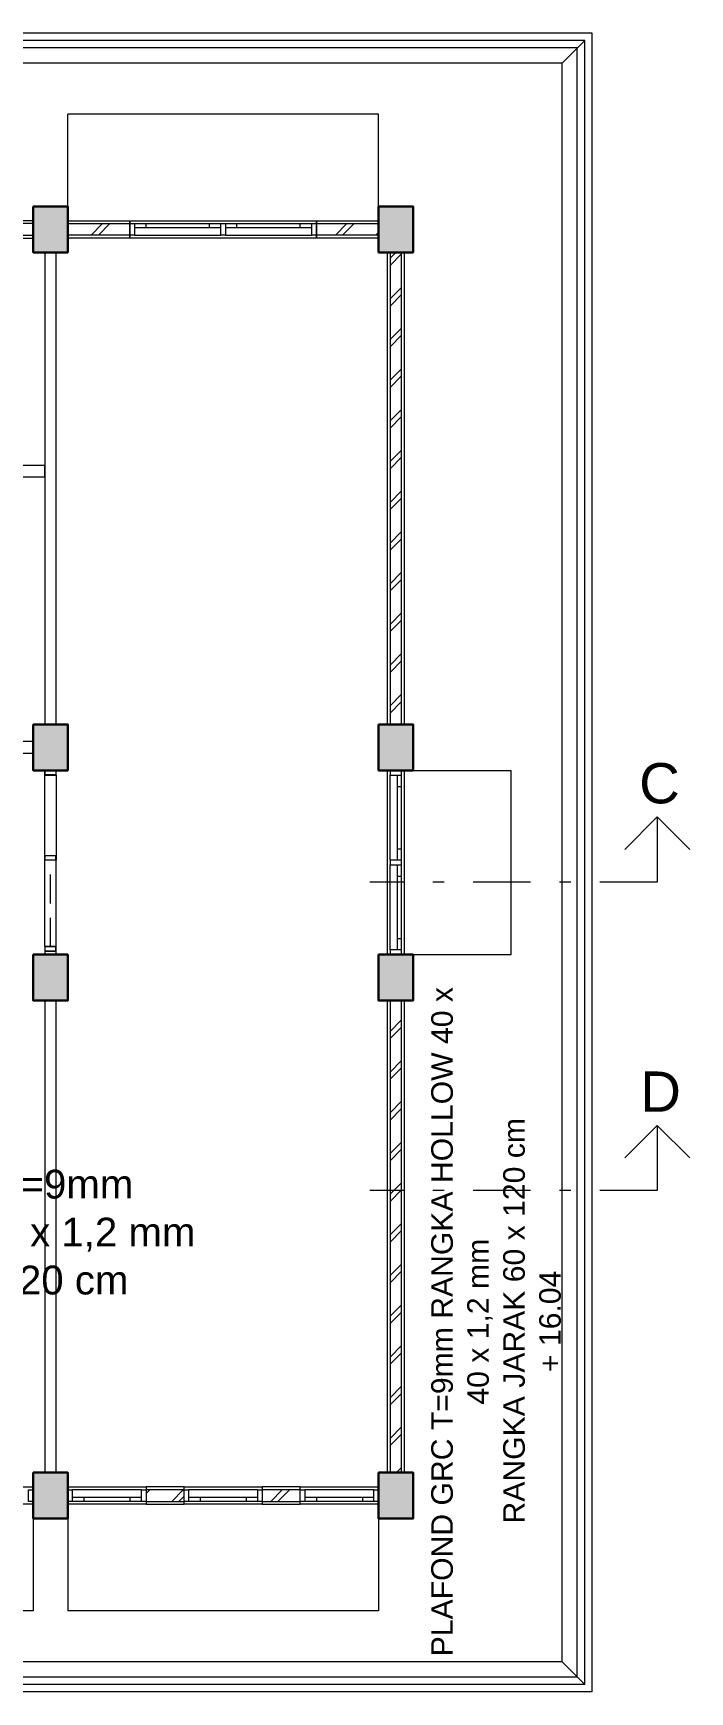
# Model space of a CAD drawing. Header units: millimetres. Extents: x -11 to 1625, y -267 to 180.
# Drawn here: x 931.02 to 936.72, y -181.23 to -166.82 of the extents above; entities that cross this region are included whole.
import ezdxf

# ---------------------------------------------------------------- set-up
doc = ezdxf.new("R2010")
doc.units = ezdxf.units.MM
doc.linetypes.add('DASHDOT', pattern=[1, 0.5, -0.25, 0, -0.25])
doc.linetypes.add('HIDDEN', pattern=[0.375, 0.25, -0.125])
for name, color, linetype, lineweight in [('ars', 11, 'Continuous', 5), ('atap', 7, 'Continuous', 20), ('dinding', 5, 'Continuous', 15), ('KOLOM', 1, 'Continuous', 30), ('kus', 63, 'Continuous', 15), ('lan', 7, 'Continuous', 15), ('not', 7, 'Continuous', 20), ('PARTISI', 190, 'Continuous', 9), ('sol kol', 8, 'Continuous', 0)]:
    doc.layers.add(name, color=color, linetype=linetype, lineweight=lineweight)
doc.styles.get("Standard").update_dxf_attribs({"font": 'ARIALUNI.TTF'})
pattern_1 = [(45, (923.1706, -179.72142), (-0.1767767, 0.1767767), []), (45, (923.2331, -179.72142), (-0.1767767, 0.1767767), [])]
pattern_2 = [(45, (554.28823, -305.39086), (-0.1767767, 0.1767767), []), (45, (554.35073, -305.39086), (-0.1767767, 0.1767767), [])]

# ---------------------------------------------------------------- blocks, each defined once
blk = doc.blocks.new('K1')
at = {"layer": 'KOLOM'}
blk.add_lwpolyline([(0.2, 0.15), (-0.2, 0.15), (-0.2, -0.15), (0.2, -0.15), (0.2, 0.15)], dxfattribs=at)

msp = doc.modelspace()

# ---------------------------------------------------------------- hatches: boundary and pattern name
at = {"layer": 'ars'}
h = msp.add_hatch(dxfattribs=at)
h.set_pattern_fill('TEMBOK', color=256, scale=0.25)
h.set_pattern_definition([(45, (921.3656, -181.09642), (-0.1767767, 0.1767767), []), (45, (921.4281, -181.09642), (-0.1767767, 0.1767767), [])])
h.paths.add_polyline_path([(931.020599, -168.4714227), (929.940599, -168.4714227), (929.940599, -168.5714227), (931.020599, -168.5714227)])
h = msp.add_hatch(dxfattribs=at)
h.set_pattern_fill('TEMBOK', color=256, scale=0.25)
h.set_pattern_definition(pattern_2)
h.paths.add_polyline_path([(931.860599, -168.5714227), (931.320599, -168.5714227), (931.320599, -168.4714227), (931.860599, -168.4714227)])
h = msp.add_hatch(dxfattribs=at)
h.set_pattern_fill('TEMBOK', color=256, scale=0.25)
h.set_pattern_definition(pattern_2)
h.paths.add_polyline_path([(934.020599, -168.5714227), (933.480599, -168.5714227), (933.480599, -168.4714227), (934.020599, -168.4714227)])
h = msp.add_hatch(dxfattribs=at)
h.set_pattern_fill('TEMBOK', color=256, scale=0.25)
h.set_pattern_definition(pattern_1)
h.paths.add_polyline_path([(934.220599, -172.8214227), (934.220599, -168.7214227), (934.120599, -168.7214227), (934.120599, -172.8214227)])
h = msp.add_hatch(dxfattribs=at)
h.set_pattern_fill('TEMBOK', color=256, scale=0.25)
h.set_pattern_definition(pattern_1)
h.paths.add_polyline_path([(934.220599, -179.3214227), (934.220599, -175.2214227), (934.120599, -175.2214227), (934.120599, -179.3214227)])
h = msp.add_hatch(dxfattribs=at)
h.set_pattern_fill('TEMBOK', color=256, scale=0.25)
h.set_pattern_definition([(45, (927.8706, -181.09642), (-0.176777, 0.176777), []), (45, (927.9331, -181.09642), (-0.176777, 0.176777), [])])
h.paths.add_polyline_path([(932.330599, -179.4714227), (932.000599, -179.4714227), (932.000599, -179.5714227), (932.330599, -179.5714227)])
h = msp.add_hatch(dxfattribs=at)
h.set_pattern_fill('TEMBOK', color=256, scale=0.25)
h.set_pattern_definition([(45, (928.7306, -181.09642), (-0.176777, 0.176777), []), (45, (928.7931, -181.09642), (-0.176777, 0.176777), [])])
h.paths.add_polyline_path([(933.340599, -179.4714227), (933.010599, -179.4714227), (933.010599, -179.5714227), (933.340599, -179.5714227)])
at = {"layer": 'sol kol'}
for points in [[(931.020599, -168.3214227), (931.020599, -168.7214227), (931.320599, -168.7214227), (931.320599, -168.3214227)], [(934.020599, -168.3214227), (934.020599, -168.7214227), (934.320599, -168.7214227), (934.320599, -168.3214227)], [(931.020599, -172.8214227), (931.020599, -173.2214227), (931.320599, -173.2214227), (931.320599, -172.8214227)], [(934.020599, -172.8214227), (934.020599, -173.2214227), (934.320599, -173.2214227), (934.320599, -172.8214227)], [(931.020599, -174.8214227), (931.020599, -175.2214227), (931.320599, -175.2214227), (931.320599, -174.8214227)], [(934.020599, -174.8214227), (934.020599, -175.2214227), (934.320599, -175.2214227), (934.320599, -174.8214227)], [(931.020599, -179.3214227), (931.020599, -179.7214227), (931.320599, -179.7214227), (931.320599, -179.3214227)], [(934.020599, -179.3214227), (934.020599, -179.7214227), (934.320599, -179.7214227), (934.320599, -179.3214227)]]:
    msp.add_hatch(color=256, dxfattribs=at).paths.add_polyline_path(points)

# ---------------------------------------------------------------- linework, layer by layer
at = {"layer": 'ars'}
for points in [[(931.020599, -168.4714227), (929.940599, -168.4714227), (929.940599, -168.5714227), (931.020599, -168.5714227)], [(931.860599, -168.5714227), (931.320599, -168.5714227), (931.320599, -168.4714227), (931.860599, -168.4714227)], [(934.020599, -168.5714227), (933.480599, -168.5714227), (933.480599, -168.4714227), (934.020599, -168.4714227)], [(934.220599, -172.8214227), (934.220599, -168.7214227), (934.120599, -168.7214227), (934.120599, -172.8214227)], [(934.220599, -179.3214227), (934.220599, -175.2214227), (934.120599, -175.2214227), (934.120599, -179.3214227)], [(932.330599, -179.4714227), (932.000599, -179.4714227), (932.000599, -179.5714227), (932.330599, -179.5714227)], [(933.340599, -179.4714227), (933.010599, -179.4714227), (933.010599, -179.5714227), (933.340599, -179.5714227)]]:
    msp.add_lwpolyline(points, close=True, dxfattribs=at)
at = {"layer": 'atap', "linetype": 'Continuous'}
for p, q in [((935.6141612, -167.0778606), (935.8115798, -166.880442)), ((935.6141612, -180.9649849), (935.8115798, -181.1624035))]:
    msp.add_line(p, q, dxfattribs=at)
for points in [[(935.8750375, -166.8169842), (918.4661605, -166.8169842)], [(935.8750375, -181.2258612), (935.8750375, -166.8169842)], [(935.8115798, -166.880442), (918.5296183, -166.880442)], [(935.7465798, -166.945442), (918.5946183, -166.945442)], [(935.7465798, -181.0974035), (935.7465798, -166.945442)], [(935.8115798, -181.1624035), (935.8115798, -166.880442)], [(935.6141612, -167.0778606), (918.7270368, -167.0778606)], [(935.6141612, -180.9649849), (935.6141612, -167.0778606)], [(935.6141612, -180.9649849), (918.7270368, -180.9649849)], [(935.7465798, -181.0974035), (918.5946183, -181.0974035)], [(935.8750375, -181.2258612), (918.4661605, -181.2258612)], [(935.8115798, -181.1624035), (918.5296183, -181.1624035)]]:
    msp.add_lwpolyline(points, dxfattribs=at)
at = {"layer": 'dinding'}
for points in [[(931.020599, -168.4464227), (929.940599, -168.4464227), (929.940599, -168.5964227), (931.020599, -168.5964227)], [(931.860599, -168.5964227), (931.320599, -168.5964227), (931.320599, -168.4464227), (931.860599, -168.4464227)], [(934.020599, -168.5964227), (933.480599, -168.5964227), (933.480599, -168.4464227), (934.020599, -168.4464227)], [(934.245599, -172.8214227), (934.245599, -168.7214227), (934.095599, -168.7214227), (934.095599, -172.8214227)], [(934.245599, -179.3214227), (934.245599, -175.2214227), (934.095599, -175.2214227), (934.095599, -179.3214227)], [(932.330599, -179.4464227), (932.000599, -179.4464227), (932.000599, -179.5964227), (932.330599, -179.5964227)], [(933.340599, -179.4464227), (933.010599, -179.4464227), (933.010599, -179.5964227), (933.340599, -179.5964227)]]:
    msp.add_lwpolyline(points, close=True, dxfattribs=at)
at = {"layer": 'kus'}
for p, q in [((931.900599, -168.4714227), (932.650599, -168.4714227)), ((931.900599, -168.5064227), (932.650599, -168.5064227)), ((931.900599, -168.5714227), (932.650599, -168.5714227)), ((932.000599, -168.5064227), (932.000599, -168.4714227)), ((932.550599, -168.5064227), (932.550599, -168.4714227)), ((932.690599, -168.4714227), (933.440599, -168.4714227)), ((932.690599, -168.5064227), (933.440599, -168.5064227)), ((932.690599, -168.5714227), (933.440599, -168.5714227)), ((932.790599, -168.5064227), (932.790599, -168.4714227)), ((933.340599, -168.5064227), (933.340599, -168.4714227)), ((931.120599, -173.9614227), (931.120599, -173.2614227)), ((931.220599, -173.2614227), (931.220599, -173.9614227)), ((934.120599, -174.0014227), (934.120599, -173.2614227)), ((934.185599, -174.0014227), (934.185599, -173.2614227)), ((934.220599, -174.0014227), (934.220599, -173.2614227)), ((934.185599, -173.3614227), (934.220599, -173.3614227)), ((934.185599, -173.9014227), (934.220599, -173.9014227)), ((931.120599, -174.7514227), (931.120599, -174.0014227)), ((931.220599, -174.7514227), (931.220599, -174.0014227)), ((934.120599, -174.7814227), (934.120599, -174.0414227)), ((934.185599, -174.7814227), (934.185599, -174.0414227)), ((934.220599, -174.7814227), (934.220599, -174.0414227)), ((934.185599, -174.1414227), (934.220599, -174.1414227)), ((934.185599, -174.6814227), (934.220599, -174.6814227)), ((931.960599, -179.4714227), (931.360599, -179.4714227)), ((932.970599, -179.4714227), (932.370599, -179.4714227)), ((933.980599, -179.4714227), (933.380599, -179.4714227)), ((931.960599, -179.5364227), (931.360599, -179.5364227)), ((931.960599, -179.5714227), (931.360599, -179.5714227)), ((931.460599, -179.5364227), (931.460599, -179.5714227)), ((931.860599, -179.5364227), (931.860599, -179.5714227)), ((932.970599, -179.5364227), (932.370599, -179.5364227)), ((932.970599, -179.5714227), (932.370599, -179.5714227)), ((932.470599, -179.5364227), (932.470599, -179.5714227)), ((932.870599, -179.5364227), (932.870599, -179.5714227)), ((933.980599, -179.5364227), (933.380599, -179.5364227)), ((933.980599, -179.5714227), (933.380599, -179.5714227)), ((933.480599, -179.5364227), (933.480599, -179.5714227)), ((933.880599, -179.5364227), (933.880599, -179.5714227))]:
    msp.add_line(p, q, dxfattribs=at)
at = {"layer": 'kus', "linetype": 'HIDDEN'}
msp.add_line((931.170599, -174.7514227), (931.170599, -174.0014227), dxfattribs=at)
at = {"layer": 'kus'}
for points in [[(931.860599, -168.4714227), (931.900599, -168.4714227), (931.900599, -168.5714227), (931.860599, -168.5714227)], [(932.650599, -168.4714227), (932.690599, -168.4714227), (932.690599, -168.5714227), (932.650599, -168.5714227)], [(933.440599, -168.4714227), (933.480599, -168.4714227), (933.480599, -168.5714227), (933.440599, -168.5714227)], [(931.180599, -173.266311), (931.180599, -173.2614227), (931.1820513, -173.2614227), (931.220599, -173.2614227), (931.220599, -173.2214227), (931.120599, -173.2214227), (931.120599, -173.2614227), (931.177093, -173.2614227), (931.1788518, -173.266311)], [(931.122599, -173.2594227), (931.122599, -173.2234227), (931.218599, -173.2234227), (931.218599, -173.2594227)], [(934.220599, -173.2614227), (934.220599, -173.2214227), (934.120599, -173.2214227), (934.120599, -173.2614227)], [(931.180599, -173.9565344), (931.180599, -173.9614227), (931.1820513, -173.9614227), (931.220599, -173.9614227), (931.220599, -174.0014227), (931.120599, -174.0014227), (931.120599, -173.9614227), (931.177093, -173.9614227), (931.1788518, -173.9565344)], [(931.122599, -173.9634227), (931.122599, -173.9994227), (931.218599, -173.9994227), (931.218599, -173.9634227)], [(934.220599, -174.0414227), (934.220599, -174.0014227), (934.120599, -174.0014227), (934.120599, -174.0414227)], [(931.120599, -174.7514227), (931.120599, -174.7914227), (931.220599, -174.7914227), (931.220599, -174.7514227)], [(931.122599, -174.7534227), (931.122599, -174.7894227), (931.218599, -174.7894227), (931.218599, -174.7534227)], [(934.220599, -174.8214227), (934.220599, -174.7814227), (934.120599, -174.7814227), (934.120599, -174.8214227)], [(931.020599, -179.5714227), (930.980599, -179.5714227), (930.980599, -179.4714227), (931.020599, -179.4714227)], [(931.360599, -179.5714227), (931.320599, -179.5714227), (931.320599, -179.4714227), (931.360599, -179.4714227)], [(932.000599, -179.5714227), (931.960599, -179.5714227), (931.960599, -179.4714227), (932.000599, -179.4714227)], [(932.370599, -179.5714227), (932.330599, -179.5714227), (932.330599, -179.4714227), (932.370599, -179.4714227)], [(933.010599, -179.5714227), (932.970599, -179.5714227), (932.970599, -179.4714227), (933.010599, -179.4714227)], [(933.380599, -179.5714227), (933.340599, -179.5714227), (933.340599, -179.4714227), (933.380599, -179.4714227)], [(934.020599, -179.5714227), (933.980599, -179.5714227), (933.980599, -179.4714227), (934.020599, -179.4714227)]]:
    msp.add_lwpolyline(points, close=True, dxfattribs=at)
at = {"layer": 'lan'}
for p, q in [((931.320599, -168.3214227), (931.320599, -167.5214227)), ((934.020599, -168.3214227), (934.020599, -167.5214227)), ((934.320599, -173.2214227), (935.170599, -173.2214227)), ((935.170599, -174.8214227), (935.170599, -173.2214227)), ((936.440723, -173.6257757), (936.1578802, -173.9086184)), ((936.440723, -173.6257757), (936.440723, -174.1914611)), ((936.440723, -173.6257757), (936.7235657, -173.9086184)), ((934.320599, -174.8214227), (935.170599, -174.8214227)), ((936.440723, -176.3049079), (936.1578802, -176.5877506)), ((936.440723, -176.3049079), (936.440723, -176.8705933)), ((936.440723, -176.3049079), (936.7235657, -176.5877506)), ((931.020599, -179.7214227), (931.020599, -180.5214227)), ((931.320599, -179.7214227), (931.320599, -180.5214227)), ((934.020599, -179.7214227), (934.020599, -180.5214227))]:
    msp.add_line(p, q, dxfattribs=at)
for points in [[(934.020599, -167.5214227), (931.320599, -167.5214227)], [(931.020599, -180.5214227), (928.320599, -180.5214227)], [(934.020599, -180.5214227), (931.320599, -180.5214227)]]:
    msp.add_lwpolyline(points, dxfattribs=at)
for points in [[(931.860599, -168.4464227), (933.480599, -168.4464227), (933.480599, -168.5964227), (931.860599, -168.5964227)], [(934.245599, -174.8214227), (934.245599, -173.2214227), (934.095599, -173.2214227), (934.095599, -174.8214227)], [(931.020599, -179.5964227), (930.340599, -179.5964227), (930.340599, -179.4464227), (931.020599, -179.4464227)], [(932.000599, -179.5964227), (931.320599, -179.5964227), (931.320599, -179.4464227), (932.000599, -179.4464227)], [(933.010599, -179.5964227), (932.330599, -179.5964227), (932.330599, -179.4464227), (933.010599, -179.4464227)], [(934.020599, -179.5964227), (933.340599, -179.5964227), (933.340599, -179.4464227), (934.020599, -179.4464227)]]:
    msp.add_lwpolyline(points, close=True, dxfattribs=at)
at = {"layer": 'not', "linetype": 'DASHDOT'}
for p, q in [((936.440723, -174.1914611), (933.9434476, -174.1914611)), ((936.440723, -176.8705933), (933.9434476, -176.8705933))]:
    msp.add_line(p, q, dxfattribs=at)
at = {"layer": 'PARTISI'}
for points in [[(931.120599, -172.8214228), (931.220599, -172.8214228), (931.220599, -168.7214227), (931.120599, -168.7214227)], [(929.100599, -170.6714227), (931.120599, -170.6714227), (931.120599, -170.5714227), (929.100599, -170.5714227)], [(930.680599, -173.0714227), (931.020599, -173.0714227), (931.020599, -172.9714227), (930.680599, -172.9714227)], [(931.120599, -174.8214227), (931.220599, -174.8214227), (931.220599, -174.7914227), (931.120599, -174.7914227)], [(931.120599, -179.3214228), (931.220599, -179.3214228), (931.220599, -175.2214227), (931.120599, -175.2214227)]]:
    msp.add_lwpolyline(points, close=True, dxfattribs=at)

# ---------------------------------------------------------------- block references
at = {"layer": 'KOLOM', "rotation": 90}
for p in [(931.170599, -168.5214227), (934.170599, -168.5214227), (931.170599, -173.0214227), (934.170599, -173.0214227), (931.170599, -175.0214227), (934.170599, -175.0214227), (931.170599, -179.5214227), (934.170599, -179.5214227)]:
    msp.add_blockref('K1', p, dxfattribs=at)

# ---------------------------------------------------------------- texts
at = {"layer": 'not', "attachment_point": 1}
for s, width, insert, char_height in [('\\pi0.054239;C', 0.417653289, (936.2292147, -173.1578409), 0.35), ('\\pi0.064147;D', 0.417653289, (936.2292147, -175.8369731), 0.35), ('\\pi0.57683;PLAFOND GYPSUMP T=9mm \\P\\pi0.038463;RANGKA HOLLOW 40 x 40 x 1,2 mm\\P\\pi0.62057;{\\A1;RANGKA JARAK 60 x 120 cm}\\P\\pi2.3742;+ 15.44', 5.88797597, (926.530715, -176.6902477), 0.25)]:
    msp.add_mtext_dynamic_manual_height_columns(s, width=width, gutter_width=4.3707989, heights=[0], dxfattribs=dict(at, insert=insert, char_height=char_height))
at = {"layer": 'not', "insert": (934.4777782, -180.9649849), "char_height": 0.1875, "attachment_point": 1, "rotation": 90}
msp.add_mtext_dynamic_manual_height_columns('\\pi0.04765;PLAFOND GRC T=9mm RANGKA HOLLOW 40 x \\P\\pi2.2338;40 x 1,2 mm\\P\\pi1.2014;{\\A1;RANGKA JARAK 60 x 120 cm}\\P\\pi2.5167;+ 16.04', width=5.88797597, gutter_width=4.3707989, heights=[0], dxfattribs=at)

doc.saveas('drawing.dxf')
